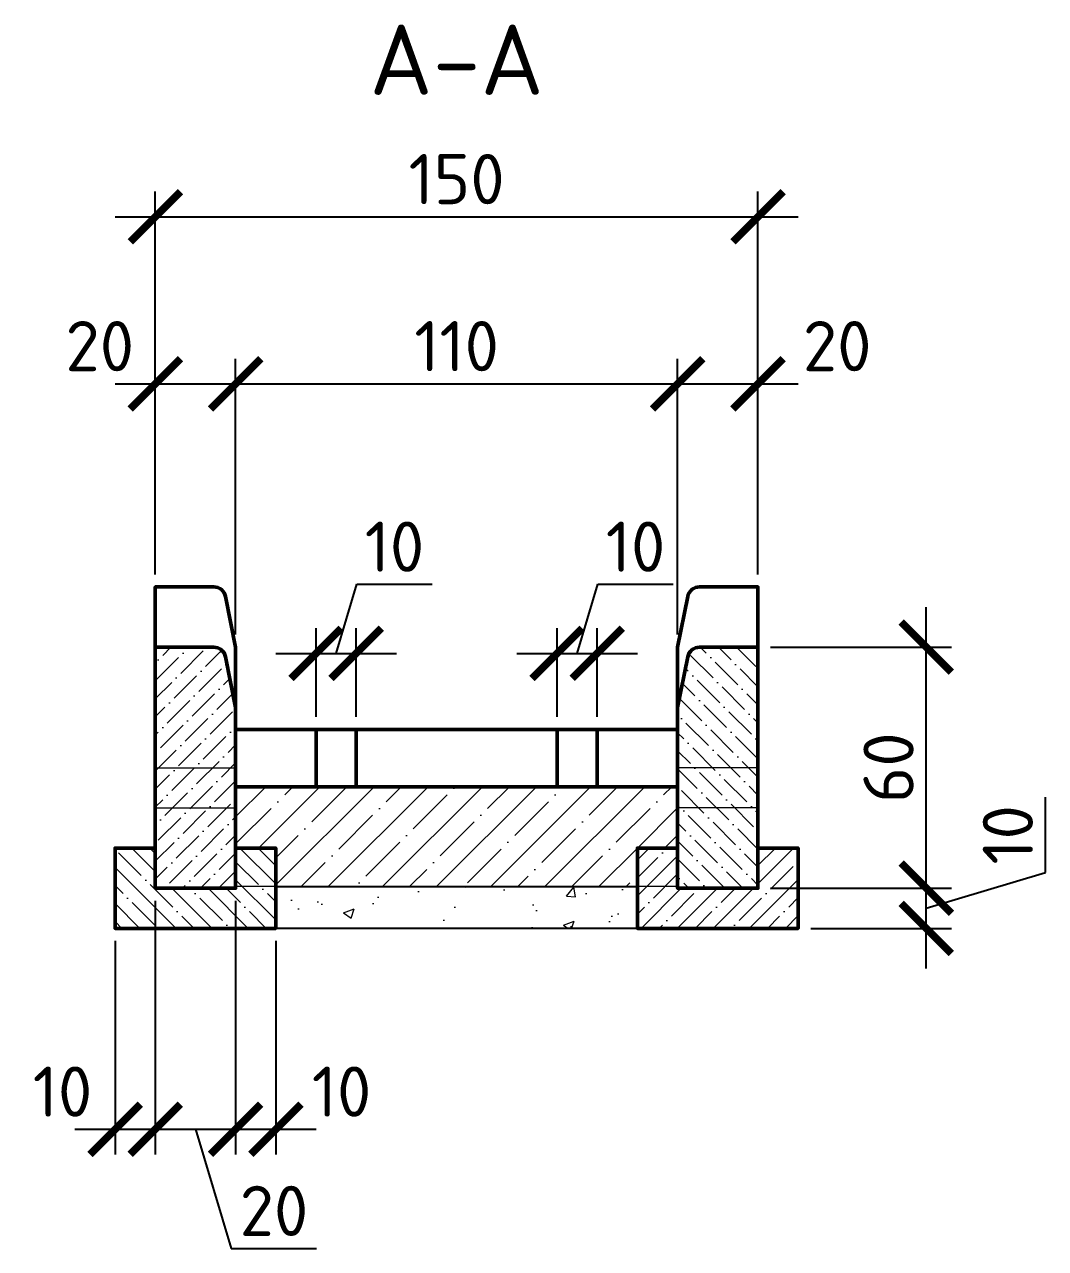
# Model space of a CAD drawing. Header units: millimetres. Extents: x -3202496 to 4385296, y -544754 to -321270.
# Drawn here: x 617110 to 619651, y -373063 to -370016 of the extents above; entities that cross this region are included whole.
import ezdxf

# ---------------------------------------------------------------- set-up
doc = ezdxf.new("R2010")
doc.units = ezdxf.units.MM
doc.header["$PDSIZE"] = 1
doc.layers.get('0').update_dxf_attribs({"lineweight": 0})
doc.layers.get('Defpoints').update_dxf_attribs({"color": 3})
for name, color, linetype, lineweight in [('ГП_искусств сооруж-я_второстепенные', 7, 'Continuous', 25), ('ГП_искусств сооруж-я_основная конструкция', 7, 'Continuous', 50), ('ГП_искусств сооруж-я_размеры', 7, 'Continuous', 15), ('ГП_искусств сооруж-я_текст', 7, 'Continuous', 18), ('ГП_искусств сооруж-я_штриховка', 7, 'Continuous', 9)]:
    doc.layers.add(name, color=color, linetype=linetype, lineweight=lineweight)
doc.layers.add('помощь', color=1, linetype='Continuous', lineweight=0, plot=False)
doc.styles.add('ISOCPEUR', font='isocpeur.ttf')
doc.dimstyles.new('SPDS-ISOCUP', dxfattribs={"dimscale": 10, "dimtxt": 2.5, "dimasz": 2.5, "dimexe": 1.25, "dimexo": 0.625, "dimtad": 1, "dimdec": 0, "dimrnd": 0.001, "dimtxsty": 'ISOCPEUR', "dimblk": 'ARCHTICK', "dimcen": 2.5, "dimdle": 2, "dimadec": 0, "dimazin": 2, "dimtfac": 0.75, "dimtdec": 0, "dimtmove": 1, "dimatfit": 3, "dimfxl": 1, "dimtolj": 1, "dimarcsym": 1})

# ---------------------------------------------------------------- blocks, each defined once
blk = doc.blocks.new('11321')
at = {"layer": 'ГП_искусств сооруж-я_штриховка'}
h = blk.add_hatch(dxfattribs=at)
h.set_pattern_fill('ANSI36', color=256, scale=10, angle=90, style=0)
edge = h.paths.add_edge_path()
edge.add_line((-100, 550), (-74.8, 675.9))
edge.add_arc((-45.4, 670), 30, 90, 168.6901, ccw=False)
edge.add_line((-45.4, 700), (100, 700))
edge.add_line((100, 700), (100, 670))
edge.add_line((100, 670), (100, 550))
edge.add_line((100, 550), (100, 100))
edge.add_line((100, 100), (-100, 100))
edge.add_line((-100, 100), (-100, 550))
h = blk.add_hatch(dxfattribs=at)
h.set_pattern_fill('ANSI35', color=256, scale=10, style=0)
h.set_pattern_definition([(45, (-173910.785, -119788.98), (-44.90128, 44.90128), []), (45, (-173865.883, -119788.98), (-44.90128, 44.90128), [79.375, -15.875, 0, -15.875])])
h.paths.add_polyline_path([(200, 0), (200, 100), (200, 200), (100, 200), (100, 100), (-100, 100), (-100, 200), (-200, 200), (-200, 100), (-200, 0), (-100, 0), (100, 0)])
at = {"layer": 'ГП_искусств сооруж-я_основная конструкция', "ltscale": 10}
blk.add_lwpolyline([(-100, 550), (-74.8, 675.9, -0.357511), (-45.4, 700), (100, 700), (100, 670), (100, 550), (100, 100), (-100, 100)], format="xyb", close=True, dxfattribs=at)
blk.add_lwpolyline([(-100, 100), (-100, 200), (-200, 200), (-200, 100), (-200, 0), (-100, 0), (100, 0), (200, 0), (200, 100), (200, 200), (100, 200), (100, 100), (-100, 100)], close=True, dxfattribs=at)
at = {"layer": 'помощь', "ltscale": 10}
for points in [[(100, 400), (-100, 400)], [(100, 300), (-100, 300)]]:
    blk.add_lwpolyline(points, dxfattribs=at)
blk = doc.blocks.new('_ArchTick')
at = {"color": 0, "linetype": 'ByBlock', "lineweight": 30, "const_width": 0.15}
blk.add_lwpolyline([(-0.5, -0.5), (0.5, 0.5)], dxfattribs=at)
blk = doc.blocks.new('*D29')
at = {"layer": 'Defpoints', "color": 0, "ltscale": 10, "transparency": 16777216}
for p in [(617435.8, -372165.7), (617335.8, -372265.7), (617435.8, -372765.7)]:
    blk.add_point(p, dxfattribs=at)
at = {"layer": 'ГП_искусств сооруж-я_размеры', "color": 0, "lineweight": -2, "ltscale": 10, "transparency": 16777216}
for p, q in [((617435.8, -372197), (617435.8, -372828.2)), ((617335.8, -372297), (617335.8, -372828.2)), ((617235.8, -372765.7), (617535.8, -372765.7))]:
    blk.add_line(p, q, dxfattribs=at)
at = {"layer": 'ГП_искусств сооруж-я_размеры', "color": 0, "lineweight": -2, "ltscale": 10, "transparency": 16777216, "xscale": 125, "yscale": 125, "zscale": 125}
blk.add_blockref('_ArchTick', (617435.8, -372765.7), dxfattribs=at)
at = {"layer": 'ГП_искусств сооруж-я_размеры', "color": 0, "ltscale": 10, "transparency": 16777216, "insert": (617204.9, -372672), "char_height": 125, "attachment_point": 5, "style": 'ISOCPEUR', "bg_fill": 3, "box_fill_scale": 1.1, "bg_fill_color": 9, "bg_fill_true_color": 13158600, "bg_fill_transparency": 0}
blk.add_mtext('\\A1;10', dxfattribs=at)
at = {"layer": 'ГП_искусств сооруж-я_размеры', "color": 0, "lineweight": -2, "ltscale": 10, "transparency": 16777216, "xscale": 125, "yscale": 125, "zscale": 125, "rotation": 180}
blk.add_blockref('_ArchTick', (617335.8, -372765.7), dxfattribs=at)
blk = doc.blocks.new('*D30')
at = {"layer": 'Defpoints', "color": 0, "ltscale": 10, "transparency": 16777216}
for p in [(617435.8, -372165.7), (617635.8, -372165.7), (617635.8, -372765.7)]:
    blk.add_point(p, dxfattribs=at)
at = {"layer": 'ГП_искусств сооруж-я_размеры', "color": 0, "lineweight": -2, "ltscale": 10, "transparency": 16777216}
for p, q in [((617435.8, -372197), (617435.8, -372828.2)), ((617635.8, -372197), (617635.8, -372828.2)), ((617335.8, -372765.7), (617735.8, -372765.7)), ((617535.8, -372765.7), (617624.9, -373062.6)), ((617624.9, -373062.6), (617837.4, -373062.6))]:
    blk.add_line(p, q, dxfattribs=at)
at = {"layer": 'ГП_искусств сооруж-я_размеры', "color": 0, "lineweight": -2, "ltscale": 10, "transparency": 16777216, "xscale": 125, "yscale": 125, "zscale": 125, "rotation": 180}
blk.add_blockref('_ArchTick', (617435.8, -372765.7), dxfattribs=at)
at = {"layer": 'ГП_искусств сооруж-я_размеры', "color": 0, "lineweight": -2, "ltscale": 10, "transparency": 16777216, "xscale": 125, "yscale": 125, "zscale": 125}
blk.add_blockref('_ArchTick', (617635.8, -372765.7), dxfattribs=at)
at = {"layer": 'ГП_искусств сооруж-я_размеры', "color": 0, "ltscale": 10, "transparency": 16777216, "insert": (617731.1, -372968.9), "char_height": 125, "attachment_point": 5, "style": 'ISOCPEUR', "bg_fill": 3, "box_fill_scale": 1.1, "bg_fill_color": 9, "bg_fill_true_color": 13158600, "bg_fill_transparency": 0}
blk.add_mtext('\\A1;20', dxfattribs=at)
blk = doc.blocks.new('*D31')
at = {"layer": 'Defpoints', "color": 0, "ltscale": 10, "transparency": 16777216}
for p in [(617635.8, -372165.7), (617735.8, -372265.7), (617735.8, -372765.7)]:
    blk.add_point(p, dxfattribs=at)
at = {"layer": 'ГП_искусств сооруж-я_размеры', "color": 0, "lineweight": -2, "ltscale": 10, "transparency": 16777216}
for p, q in [((617635.8, -372197), (617635.8, -372828.2)), ((617735.8, -372297), (617735.8, -372828.2)), ((617535.8, -372765.7), (617835.8, -372765.7))]:
    blk.add_line(p, q, dxfattribs=at)
at = {"layer": 'ГП_искусств сооруж-я_размеры', "color": 0, "lineweight": -2, "ltscale": 10, "transparency": 16777216, "xscale": 125, "yscale": 125, "zscale": 125, "rotation": 180}
blk.add_blockref('_ArchTick', (617635.8, -372765.7), dxfattribs=at)
at = {"layer": 'ГП_искусств сооруж-я_размеры', "color": 0, "ltscale": 10, "transparency": 16777216, "insert": (617899.4, -372672), "char_height": 125, "attachment_point": 5, "style": 'ISOCPEUR', "bg_fill": 3, "box_fill_scale": 1.1, "bg_fill_color": 9, "bg_fill_true_color": 13158600, "bg_fill_transparency": 0}
blk.add_mtext('\\A1;10', dxfattribs=at)
at = {"layer": 'ГП_искусств сооруж-я_размеры', "color": 0, "lineweight": -2, "ltscale": 10, "transparency": 16777216, "xscale": 125, "yscale": 125, "zscale": 125}
blk.add_blockref('_ArchTick', (617735.8, -372765.7), dxfattribs=at)
blk = doc.blocks.new('*D32')
at = {"layer": 'Defpoints', "color": 0, "ltscale": 10, "transparency": 16777216}
for p in [(617635.8, -370910.1), (617435.8, -371415.7), (617635.8, -371565.7)]:
    blk.add_point(p, dxfattribs=at)
at = {"layer": 'ГП_искусств сооруж-я_размеры', "color": 0, "lineweight": -2, "ltscale": 10, "transparency": 16777216}
for p, q in [((617435.8, -371384.5), (617435.8, -370847.6)), ((617635.8, -371534.5), (617635.8, -370847.6)), ((617335.8, -370910.1), (617735.8, -370910.1))]:
    blk.add_line(p, q, dxfattribs=at)
at = {"layer": 'ГП_искусств сооруж-я_размеры', "color": 0, "lineweight": -2, "ltscale": 10, "transparency": 16777216, "xscale": 125, "yscale": 125, "zscale": 125}
blk.add_blockref('_ArchTick', (617635.8, -370910.1), dxfattribs=at)
at = {"layer": 'ГП_искусств сооруж-я_размеры', "color": 0, "ltscale": 10, "transparency": 16777216, "insert": (617297.6, -370816.3), "char_height": 125, "attachment_point": 5, "style": 'ISOCPEUR', "bg_fill": 3, "box_fill_scale": 1.1, "bg_fill_color": 9, "bg_fill_true_color": 13158600, "bg_fill_transparency": 0}
blk.add_mtext('\\A1;20', dxfattribs=at)
at = {"layer": 'ГП_искусств сооруж-я_размеры', "color": 0, "lineweight": -2, "ltscale": 10, "transparency": 16777216, "xscale": 125, "yscale": 125, "zscale": 125, "rotation": 180}
blk.add_blockref('_ArchTick', (617435.8, -370910.1), dxfattribs=at)
blk = doc.blocks.new('*D33')
at = {"layer": 'Defpoints', "color": 0, "ltscale": 10, "transparency": 16777216}
for p in [(618735.8, -370910.1), (617635.8, -371565.7), (618735.8, -371565.7)]:
    blk.add_point(p, dxfattribs=at)
at = {"layer": 'ГП_искусств сооруж-я_размеры', "color": 0, "lineweight": -2, "ltscale": 10, "transparency": 16777216}
for p, q in [((617635.8, -371534.5), (617635.8, -370847.6)), ((618735.8, -371534.5), (618735.8, -370847.6)), ((617535.8, -370910.1), (618835.8, -370910.1))]:
    blk.add_line(p, q, dxfattribs=at)
at = {"layer": 'ГП_искусств сооруж-я_размеры', "color": 0, "lineweight": -2, "ltscale": 10, "transparency": 16777216, "xscale": 125, "yscale": 125, "zscale": 125, "rotation": 180}
blk.add_blockref('_ArchTick', (617635.8, -370910.1), dxfattribs=at)
at = {"layer": 'ГП_искусств сооруж-я_размеры', "color": 0, "lineweight": -2, "ltscale": 10, "transparency": 16777216, "xscale": 125, "yscale": 125, "zscale": 125}
blk.add_blockref('_ArchTick', (618735.8, -370910.1), dxfattribs=at)
at = {"layer": 'ГП_искусств сооруж-я_размеры', "color": 0, "ltscale": 10, "transparency": 16777216, "insert": (618185.8, -370816.3), "char_height": 125, "attachment_point": 5, "style": 'ISOCPEUR', "bg_fill": 3, "box_fill_scale": 1.1, "bg_fill_color": 9, "bg_fill_true_color": 13158600, "bg_fill_transparency": 0}
blk.add_mtext('\\A1;110', dxfattribs=at)
blk = doc.blocks.new('*D34')
at = {"layer": 'Defpoints', "color": 0, "ltscale": 10, "transparency": 16777216}
for p in [(618935.8, -370910.1), (618935.8, -371415.7), (618735.8, -371565.7)]:
    blk.add_point(p, dxfattribs=at)
at = {"layer": 'ГП_искусств сооруж-я_размеры', "color": 0, "lineweight": -2, "ltscale": 10, "transparency": 16777216}
for p, q in [((618735.8, -371534.5), (618735.8, -370847.6)), ((618935.8, -371384.5), (618935.8, -370847.6)), ((618635.8, -370910.1), (619035.8, -370910.1))]:
    blk.add_line(p, q, dxfattribs=at)
at = {"layer": 'ГП_искусств сооруж-я_размеры', "color": 0, "lineweight": -2, "ltscale": 10, "transparency": 16777216, "xscale": 125, "yscale": 125, "zscale": 125, "rotation": 180}
blk.add_blockref('_ArchTick', (618735.8, -370910.1), dxfattribs=at)
at = {"layer": 'ГП_искусств сооруж-я_размеры', "color": 0, "lineweight": -2, "ltscale": 10, "transparency": 16777216, "xscale": 125, "yscale": 125, "zscale": 125}
blk.add_blockref('_ArchTick', (618935.8, -370910.1), dxfattribs=at)
at = {"layer": 'ГП_искусств сооруж-я_размеры', "color": 0, "ltscale": 10, "transparency": 16777216, "insert": (619132.9, -370816.3), "char_height": 125, "attachment_point": 5, "style": 'ISOCPEUR', "bg_fill": 3, "box_fill_scale": 1.1, "bg_fill_color": 9, "bg_fill_true_color": 13158600, "bg_fill_transparency": 0}
blk.add_mtext('\\A1;20', dxfattribs=at)
blk = doc.blocks.new('*D25')
at = {"layer": 'Defpoints', "color": 0, "ltscale": 10, "transparency": 16777216}
for p in [(617935.8, -371581.1), (617835.8, -371770.7), (617935.8, -371770.7)]:
    blk.add_point(p, dxfattribs=at)
at = {"layer": 'ГП_искусств сооруж-я_размеры', "color": 0, "lineweight": -2, "ltscale": 10, "transparency": 16777216}
for p, q in [((617885.8, -371581.1), (617937.4, -371409.2)), ((617937.4, -371409.2), (618124.9, -371409.2)), ((617835.8, -371739.5), (617835.8, -371518.6)), ((617935.8, -371739.5), (617935.8, -371518.6)), ((617735.8, -371581.1), (618035.8, -371581.1))]:
    blk.add_line(p, q, dxfattribs=at)
at = {"layer": 'ГП_искусств сооруж-я_размеры', "color": 0, "lineweight": -2, "ltscale": 10, "transparency": 16777216, "xscale": 125, "yscale": 125, "zscale": 125, "rotation": 180}
blk.add_blockref('_ArchTick', (617835.8, -371581.1), dxfattribs=at)
at = {"layer": 'ГП_искусств сооруж-я_размеры', "color": 0, "lineweight": -2, "ltscale": 10, "transparency": 16777216, "xscale": 125, "yscale": 125, "zscale": 125}
blk.add_blockref('_ArchTick', (617935.8, -371581.1), dxfattribs=at)
at = {"layer": 'ГП_искусств сооруж-я_размеры', "color": 0, "ltscale": 10, "transparency": 16777216, "insert": (618031.1, -371315.5), "char_height": 125, "attachment_point": 5, "style": 'ISOCPEUR', "bg_fill": 3, "box_fill_scale": 1.1, "bg_fill_color": 9, "bg_fill_true_color": 13158600, "bg_fill_transparency": 0}
blk.add_mtext('\\A1;10', dxfattribs=at)
blk = doc.blocks.new('*D26')
at = {"layer": 'Defpoints', "color": 0, "ltscale": 10, "transparency": 16777216}
for p in [(618935.8, -372165.7), (619354.6, -372165.7), (619035.8, -372265.7)]:
    blk.add_point(p, dxfattribs=at)
at = {"layer": 'ГП_искусств сооруж-я_размеры', "color": 0, "lineweight": -2, "ltscale": 10, "transparency": 16777216}
for p, q in [((619651.5, -372126.7), (619651.5, -371939.2)), ((619354.6, -372365.7), (619354.6, -372065.7)), ((619354.6, -372215.7), (619651.5, -372126.7)), ((618967, -372165.7), (619417.1, -372165.7)), ((619067, -372265.7), (619417.1, -372265.7))]:
    blk.add_line(p, q, dxfattribs=at)
at = {"layer": 'ГП_искусств сооруж-я_размеры', "color": 0, "lineweight": -2, "ltscale": 10, "transparency": 16777216, "xscale": 125, "yscale": 125, "zscale": 125}
for p, rotation in [((619354.6, -372165.7), 90), ((619354.6, -372265.7), 270)]:
    blk.add_blockref('_ArchTick', p, dxfattribs=dict(at, rotation=rotation))
at = {"layer": 'ГП_искусств сооруж-я_размеры', "color": 0, "ltscale": 10, "transparency": 16777216, "insert": (619557.7, -372032.9), "char_height": 125, "attachment_point": 5, "rotation": 90, "style": 'ISOCPEUR', "bg_fill": 3, "box_fill_scale": 1.1, "bg_fill_color": 9, "bg_fill_true_color": 13158600, "bg_fill_transparency": 0}
blk.add_mtext('\\A1;10', dxfattribs=at)
blk = doc.blocks.new('*D27')
at = {"layer": 'Defpoints', "color": 0, "ltscale": 10, "transparency": 16777216}
for p in [(618935.8, -371565.7), (619354.6, -371565.7), (618935.8, -372165.7)]:
    blk.add_point(p, dxfattribs=at)
at = {"layer": 'ГП_искусств сооруж-я_размеры', "color": 0, "lineweight": -2, "ltscale": 10, "transparency": 16777216}
for p, q in [((619354.6, -372265.7), (619354.6, -371465.7)), ((618967, -371565.7), (619417.1, -371565.7)), ((618967, -372165.7), (619417.1, -372165.7))]:
    blk.add_line(p, q, dxfattribs=at)
at = {"layer": 'ГП_искусств сооруж-я_размеры', "color": 0, "lineweight": -2, "ltscale": 10, "transparency": 16777216, "xscale": 125, "yscale": 125, "zscale": 125}
for p, rotation in [((619354.6, -371565.7), 90), ((619354.6, -372165.7), 270)]:
    blk.add_blockref('_ArchTick', p, dxfattribs=dict(at, rotation=rotation))
at = {"layer": 'ГП_искусств сооруж-я_размеры', "color": 0, "ltscale": 10, "transparency": 16777216, "insert": (619260.8, -371865.7), "char_height": 125, "attachment_point": 5, "rotation": 90, "style": 'ISOCPEUR', "bg_fill": 3, "box_fill_scale": 1.1, "bg_fill_color": 9, "bg_fill_true_color": 13158600, "bg_fill_transparency": 0}
blk.add_mtext('\\A1;60', dxfattribs=at)
blk = doc.blocks.new('*D28')
at = {"layer": 'Defpoints', "color": 0, "ltscale": 10, "transparency": 16777216}
for p in [(618935.8, -370494.2), (617435.8, -371415.7), (618935.8, -371415.7)]:
    blk.add_point(p, dxfattribs=at)
at = {"layer": 'ГП_искусств сооруж-я_размеры', "color": 0, "lineweight": -2, "ltscale": 10, "transparency": 16777216}
for p, q in [((617435.8, -371384.5), (617435.8, -370431.7)), ((618935.8, -371384.5), (618935.8, -370431.7)), ((617335.8, -370494.2), (619035.8, -370494.2))]:
    blk.add_line(p, q, dxfattribs=at)
at = {"layer": 'ГП_искусств сооруж-я_размеры', "color": 0, "lineweight": -2, "ltscale": 10, "transparency": 16777216, "xscale": 125, "yscale": 125, "zscale": 125, "rotation": 180}
blk.add_blockref('_ArchTick', (617435.8, -370494.2), dxfattribs=at)
at = {"layer": 'ГП_искусств сооруж-я_размеры', "color": 0, "lineweight": -2, "ltscale": 10, "transparency": 16777216, "xscale": 125, "yscale": 125, "zscale": 125}
blk.add_blockref('_ArchTick', (618935.8, -370494.2), dxfattribs=at)
at = {"layer": 'ГП_искусств сооруж-я_размеры', "color": 0, "ltscale": 10, "transparency": 16777216, "insert": (618185.8, -370400.5), "char_height": 125, "attachment_point": 5, "style": 'ISOCPEUR', "bg_fill": 3, "box_fill_scale": 1.1, "bg_fill_color": 9, "bg_fill_true_color": 13158600, "bg_fill_transparency": 0}
blk.add_mtext('\\A1;150', dxfattribs=at)
blk = doc.blocks.new('*D39')
at = {"layer": 'Defpoints', "color": 0, "ltscale": 10, "transparency": 16777216}
for p in [(618535.8, -371581.1), (618435.8, -371770.7), (618535.8, -371770.7)]:
    blk.add_point(p, dxfattribs=at)
at = {"layer": 'ГП_искусств сооруж-я_размеры', "color": 0, "lineweight": -2, "ltscale": 10, "transparency": 16777216}
for p, q in [((618485.8, -371581.1), (618537.4, -371409.2)), ((618537.4, -371409.2), (618724.9, -371409.2)), ((618435.8, -371739.5), (618435.8, -371518.6)), ((618535.8, -371739.5), (618535.8, -371518.6)), ((618335.8, -371581.1), (618635.8, -371581.1))]:
    blk.add_line(p, q, dxfattribs=at)
at = {"layer": 'ГП_искусств сооруж-я_размеры', "color": 0, "lineweight": -2, "ltscale": 10, "transparency": 16777216, "xscale": 125, "yscale": 125, "zscale": 125, "rotation": 180}
blk.add_blockref('_ArchTick', (618435.8, -371581.1), dxfattribs=at)
at = {"layer": 'ГП_искусств сооруж-я_размеры', "color": 0, "lineweight": -2, "ltscale": 10, "transparency": 16777216, "xscale": 125, "yscale": 125, "zscale": 125}
blk.add_blockref('_ArchTick', (618535.8, -371581.1), dxfattribs=at)
at = {"layer": 'ГП_искусств сооруж-я_размеры', "color": 0, "ltscale": 10, "transparency": 16777216, "insert": (618631.1, -371315.5), "char_height": 125, "attachment_point": 5, "style": 'ISOCPEUR', "bg_fill": 3, "box_fill_scale": 1.1, "bg_fill_color": 9, "bg_fill_true_color": 13158600, "bg_fill_transparency": 0}
blk.add_mtext('\\A1;10', dxfattribs=at)

msp = doc.modelspace()

# ---------------------------------------------------------------- hatches: boundary and pattern name
at = {"layer": 'ГП_искусств сооруж-я_штриховка', "ltscale": 50}
h = msp.add_hatch(dxfattribs=at)
h.set_pattern_fill('ANSI35', color=256, scale=15)
h.set_pattern_definition([(45, (-1315747.5, 1005648.97), (-67.351921, 67.351921), []), (45, (-1315680.15, 1005648.97), (-67.351921, 67.351921), [119.0625, -23.8125, 0, -23.8125])])
h.paths.add_polyline_path([(618735.79, -371913.01), (617635.79, -371913.01), (617635.79, -372065.71), (617735.79, -372065.71), (617735.79, -372161.62), (618635.79, -372161.62), (618635.79, -372065.71), (618735.79, -372065.71)])
at = {"layer": 'ГП_искусств сооруж-я_штриховка', "ltscale": 10}
h = msp.add_hatch(dxfattribs=at)
h.set_pattern_fill('AR-CONC', color=256, scale=1.5)
h.set_pattern_definition([(50, (618185.8, -372161.62), (273.28, -23.91), [28.575, -314.325]), (355, (618185.8, -372161.62), (-52.87, 286.59), [22.86, -251.46]), (100.45, (618208.56, -372163.61), (220.41, 262.68), [24.285, -267.14]), (46.184, (618185.8, -372085.42), (406.62, -63.06), [42.86, -471.49]), (96.636, (618219.68, -372090.68), (356.1, 371.14), [36.43, -400.7]), (351.18, (618185.8, -372085.42), (356.1, 371.14), [34.29, -377.19]), (21, (618223.9, -372104.47), (227.42, -153.4), [28.575, -314.325]), (326, (618223.9, -372104.47), (92.7, 276.28), [22.86, -251.46]), (71.45, (618242.84, -372117.25), (320.12, 122.88), [24.285, -267.135]), (37.5, (618185.79, -372161.62), (4.633, 126.833), [0, -248.412, 0, -255.27, 0, -252.412]), (7.5, (618185.79, -372161.62), (100.23, 150.27), [0, -145.542, 0, -242.697, 0, -96.203]), (327.5, (618100.83, -372161.62), (203.386, -8.593), [0, -95.25, 0, -297.18, 0, -394.335]), (317.5, (618062.73, -372161.62), (222.194, 38.14), [0, -123.825, 0, -197.358, 0, -280.035])])
h.paths.add_polyline_path([(617735.79, -372161.62), (618635.79, -372161.62), (618635.79, -372265.73), (617735.79, -372265.73)])

# ---------------------------------------------------------------- linework, layer by layer
at = {"layer": 'ГП_искусств сооруж-я_второстепенные'}
msp.add_lwpolyline([(618735.79, -371913.01), (617635.79, -371913.01), (617635.79, -372065.71), (617735.79, -372065.71), (617735.79, -372161.62), (618635.79, -372161.62), (618635.79, -372065.71), (618735.79, -372065.71)], close=True, dxfattribs=at)
at = {"layer": 'ГП_искусств сооруж-я_второстепенные', "ltscale": 50}
msp.add_lwpolyline([(617735.79, -372161.62), (618635.79, -372161.62), (618635.79, -372265.73), (617735.79, -372265.73)], close=True, dxfattribs=at)
at = {"layer": 'ГП_искусств сооруж-я_основная конструкция', "ltscale": 10}
for points in [[(617635.79, -372015.73), (617635.79, -371565.73), (617610.61, -371439.84, 0.3575108), (617581.2, -371415.73), (617435.79, -371415.73), (617435.79, -371445.73), (617435.79, -371565.73), (617435.79, -372015.73)], [(618735.79, -372015.73), (618735.79, -371565.73), (618760.97, -371439.84, -0.3575108), (618790.38, -371415.73), (618935.79, -371415.73), (618935.79, -371445.73), (618935.79, -371565.73), (618935.79, -372015.73)]]:
    msp.add_lwpolyline(points, format="xyb", dxfattribs=at)
for points in [[(617635.79, -371770.73), (618735.79, -371770.73)], [(617635.79, -371770.73), (617835.79, -371770.73), (617835.79, -371913.01)], [(617935.79, -371913.01), (617935.79, -371770.73), (618435.79, -371770.73)], [(618435.79, -371770.73), (618435.79, -371913.01)], [(618535.79, -371913.01), (618535.79, -371770.73), (618735.79, -371770.73)]]:
    msp.add_lwpolyline(points, dxfattribs=at)
at = {"layer": 'ГП_искусств сооруж-я_основная конструкция', "ltscale": 50}
msp.add_lwpolyline([(617635.79, -371913.01), (618735.79, -371913.01)], dxfattribs=at)
at = {"layer": 'помощь', "ltscale": 50}
msp.add_lwpolyline([(617635.79, -371913.01), (618735.79, -371913.01), (618735.79, -372161.62), (617635.79, -372161.62)], close=True, dxfattribs=at)

# ---------------------------------------------------------------- block references
at = {"layer": 'ГП_искусств сооруж-я_основная конструкция', "ltscale": 10, "xscale": -1}
msp.add_blockref('11321', (617535.79, -372265.73), dxfattribs=at)
at = {"layer": 'ГП_искусств сооруж-я_основная конструкция', "ltscale": 10}
msp.add_blockref('11321', (618835.79, -372265.73), dxfattribs=at)

# ---------------------------------------------------------------- texts
at = {"layer": 'ГП_искусств сооруж-я_текст', "color": 7, "insert": (618185.79, -370103.3), "char_height": 175, "width": 4621.4907, "attachment_point": 5, "style": 'ISOCPEUR'}
msp.add_mtext('А-А ', dxfattribs=at)

# ---------------------------------------------------------------- next in the draw order: dimensions: what is measured, and where the dimension line sits
at = {"layer": 'ГП_искусств сооруж-я_размеры', "ltscale": 10}
for base, p1, p2, picture, middle in [((617635.79, -370910.08), (617435.79, -371415.73), (617635.79, -371565.73), '*D32', (617297.57, -370910.08)), ((617435.79, -372765.73), (617335.79, -372265.73), (617435.79, -372165.73), '*D29', (617204.87, -372765.73))]:
    dim = msp.add_linear_dim(base=base, p1=p1, p2=p2, dimstyle='SPDS-ISOCUP', override={"dimscale": 50, "dimlfac": 0.1, "dimtfill": 1}, dxfattribs=at)
    dim.commit()
    dim.dimension.update_dxf_attribs({"geometry": picture, "text_midpoint": middle, "dimtype": 160})
dim = msp.add_linear_dim(base=(619354.58, -372165.73), p1=(619035.79, -372265.73), p2=(618935.79, -372165.73), angle=90, dimstyle='SPDS-ISOCUP', override={"dimscale": 50, "dimlfac": 0.1, "dimtfill": 1}, dxfattribs=at)
dim.commit()
dim.dimension.update_dxf_attribs({"geometry": '*D26', "text_midpoint": (619557.7, -372095.42)})

# ---------------------------------------------------------------- next in the draw order: dimensions: what is measured, and where the dimension line sits
for base, p1, p2, picture, middle in [((618735.79, -370910.08), (617635.79, -371565.73), (618735.79, -371565.73), '*D33', (618185.79, -370816.33)), ((617635.79, -372765.73), (617435.79, -372165.73), (617635.79, -372165.73), '*D30', (617656.1, -372968.85))]:
    dim = msp.add_linear_dim(base=base, p1=p1, p2=p2, dimstyle='SPDS-ISOCUP', override={"dimscale": 50, "dimlfac": 0.1, "dimtfill": 1}, dxfattribs=at)
    dim.commit()
    dim.dimension.update_dxf_attribs({"geometry": picture, "text_midpoint": middle})

# ---------------------------------------------------------------- next in the draw order: dimensions: what is measured, and where the dimension line sits
for base, p1, p2, picture, middle in [((618935.79, -370910.08), (618735.79, -371565.73), (618935.79, -371415.73), '*D34', (619132.93, -370910.08)), ((617735.79, -372765.73), (617635.79, -372165.73), (617735.79, -372265.73), '*D31', (617899.41, -372765.73))]:
    dim = msp.add_linear_dim(base=base, p1=p1, p2=p2, dimstyle='SPDS-ISOCUP', override={"dimscale": 50, "dimlfac": 0.1, "dimtfill": 1}, dxfattribs=at)
    dim.commit()
    dim.dimension.update_dxf_attribs({"geometry": picture, "text_midpoint": middle, "dimtype": 160})
dim = msp.add_linear_dim(base=(617935.79, -371581.11), p1=(617835.79, -371770.73), p2=(617935.79, -371770.73), dimstyle='SPDS-ISOCUP', override={"dimscale": 50, "dimlfac": 0.1, "dimtfill": 1}, dxfattribs=at)
dim.commit()
dim.dimension.update_dxf_attribs({"geometry": '*D25', "text_midpoint": (617968.6, -371315.48)})

# ---------------------------------------------------------------- next in the draw order: dimensions: what is measured, and where the dimension line sits
dim = msp.add_linear_dim(base=(618935.79, -370494.24), p1=(617435.79, -371415.73), p2=(618935.79, -371415.73), dimstyle='SPDS-ISOCUP', override={"dimscale": 50, "dimlfac": 0.1, "dimtfill": 1}, dxfattribs=at)
dim.commit()
dim.dimension.update_dxf_attribs({"geometry": '*D28', "text_midpoint": (618185.79, -370400.49)})
dim = msp.add_linear_dim(base=(619354.58, -371565.73), p1=(618935.79, -372165.73), p2=(618935.79, -371565.73), angle=90, dimstyle='SPDS-ISOCUP', override={"dimscale": 50, "dimlfac": 0.1, "dimtfill": 1}, dxfattribs=at)
dim.commit()
dim.dimension.update_dxf_attribs({"geometry": '*D27', "text_midpoint": (619260.83, -371865.73)})

# ---------------------------------------------------------------- next in the draw order: dimensions: what is measured, and where the dimension line sits
dim = msp.add_linear_dim(base=(618535.79, -371581.11), p1=(618435.79, -371770.73), p2=(618535.79, -371770.73), dimstyle='SPDS-ISOCUP', override={"dimscale": 50, "dimlfac": 0.1, "dimtfill": 1}, dxfattribs=at)
dim.commit()
dim.dimension.update_dxf_attribs({"geometry": '*D39', "text_midpoint": (618568.6, -371315.48)})

doc.saveas('drawing.dxf')
